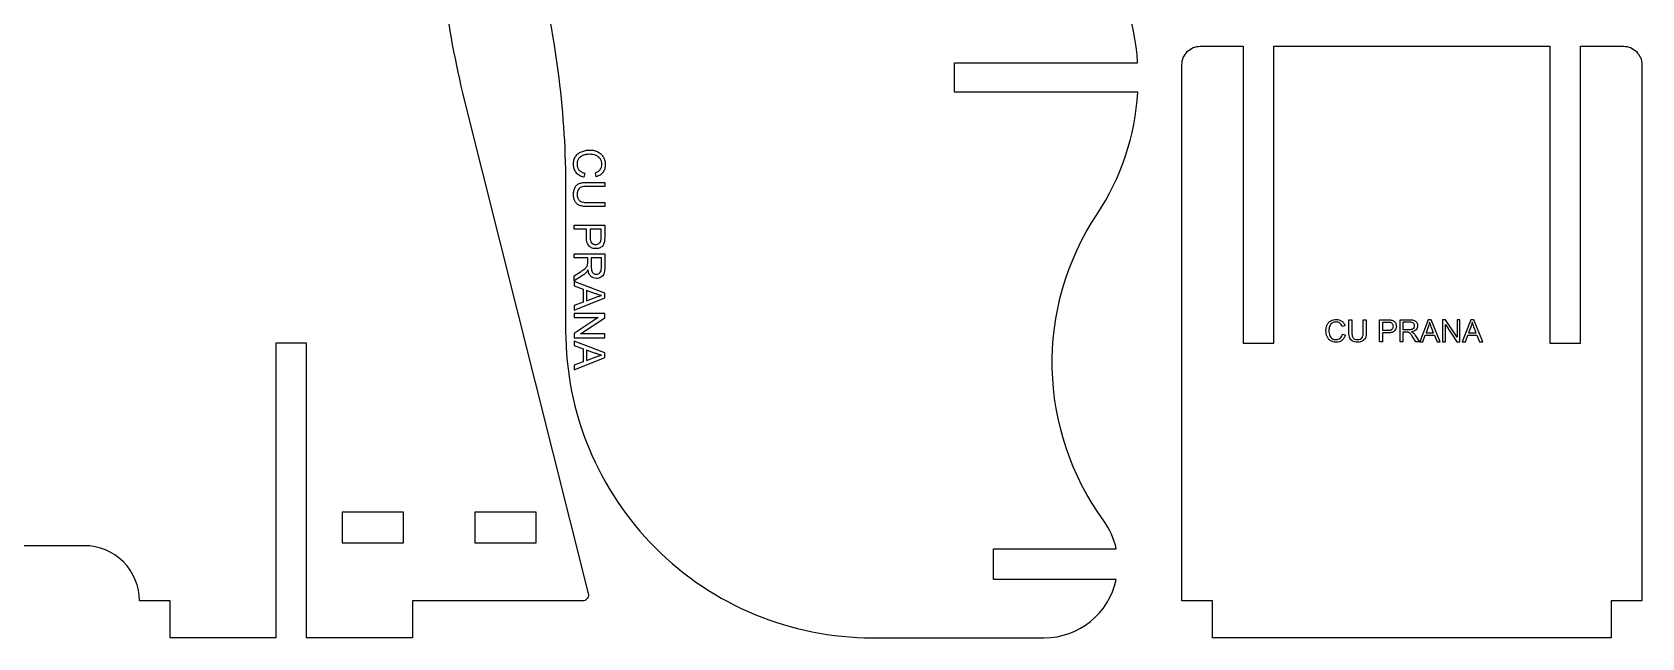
# Model space of a CAD drawing. Header units: millimetres. Extents: x 0 to 500, y 0 to 288.
# Drawn here: x 237.5 to 500, y 0 to 98.7 of the extents above; entities that cross this region are included whole.
import ezdxf

# ---------------------------------------------------------------- set-up
doc = ezdxf.new("R2010")
doc.units = ezdxf.units.MM
doc.layers.get('0').update_dxf_attribs({"linetype": 'CONTINUOUS'})

msp = doc.modelspace()

# ---------------------------------------------------------------- linework, layer by layer
for p, q in [((327.62, 75.73), (327.45, 75.07)), ((327.98, 74.24), (330.87, 74.24)), ((330.87, 73.58), (327.98, 73.58)), ((329.5, 75.15), (329.35, 75.81)), ((330.87, 74.24), (330.87, 73.58)), ((327.98, 70.96), (330.87, 70.96)), ((330.87, 70.96), (330.87, 70.3)), ((330.87, 70.3), (327.98, 70.3)), ((325.86, 66.59), (325.86, 67.25)), ((325.86, 67.25), (330.87, 67.25)), ((327.9, 66.59), (325.86, 66.59)), ((327.9, 65.3), (327.9, 66.59)), ((328.49, 66.59), (328.49, 65.29)), ((330.28, 66.59), (328.49, 66.59)), ((330.28, 65.31), (330.28, 66.59)), ((330.87, 67.25), (330.87, 65.36)), ((325.86, 62.57), (330.87, 62.57)), ((325.86, 61.91), (325.86, 62.57)), ((328.09, 61.91), (325.86, 61.91)), ((328.09, 61.14), (328.09, 61.91)), ((330.32, 61.91), (328.66, 61.91)), ((328.66, 61.91), (328.66, 60.48)), ((330.32, 60.32), (330.32, 61.91)), ((330.87, 62.57), (330.87, 60.35)), ((325.86, 58.99), (326.91, 59.65)), ((327.23, 59.03), (325.86, 58.16)), ((325.86, 58.16), (325.86, 58.99)), ((329.39, 56.08), (327.92, 56.63)), ((327.92, 56.63), (327.92, 54.93)), ((327.92, 54.93), (329.31, 55.45)), ((451.59, 50.85), (451.12, 50.74)), ((452.24, 51.83), (452.71, 51.83)), ((452.24, 49.76), (452.24, 51.83)), ((452.71, 51.83), (452.71, 49.77)), ((454.58, 51.83), (455.06, 51.83)), ((454.58, 49.77), (454.58, 51.83)), ((455.06, 51.83), (455.06, 49.76)), ((457.23, 51.83), (458.58, 51.83)), ((457.23, 48.25), (457.23, 51.83)), ((458.62, 51.41), (457.71, 51.41)), ((457.71, 51.41), (457.71, 50.13)), ((457.71, 50.13), (458.63, 50.13)), ((460.58, 48.25), (460.58, 51.83)), ((460.58, 51.83), (462.16, 51.83)), ((462.18, 51.44), (461.05, 51.44)), ((461.05, 51.44), (461.05, 50.25)), ((461.05, 50.25), (462.07, 50.25)), ((465.21, 50.77), (464.82, 49.72)), ((466.03, 49.72), (465.66, 50.71)), ((472.16, 50.77), (471.76, 49.72)), ((472.98, 49.72), (472.6, 50.71)), ((451.18, 49.51), (451.65, 49.39)), ((457.71, 48.25), (457.23, 48.25)), ((457.71, 49.71), (457.71, 48.25)), ((458.62, 49.71), (457.71, 49.71)), ((461.05, 48.25), (460.58, 48.25)), ((461.05, 49.84), (461.05, 48.25)), ((461.6, 49.84), (461.05, 49.84)), ((463.13, 48.25), (462.66, 49)), ((463.11, 49.23), (463.73, 48.25)), ((463.73, 48.25), (463.13, 48.25)), ((464.82, 49.72), (466.03, 49.72)), ((471.76, 49.72), (472.98, 49.72)), ((327.92, 46.91), (327.92, 45.21)), ((329.39, 46.36), (327.92, 46.91)), ((327.92, 45.21), (329.31, 45.73))]:
    msp.add_line(p, q)
for points in [[(225.45, 197.42), (253.5, 197.42, -0.414214), (303.5, 147.42), (303.5, 124.08, 0.061323), (307.97, 87.7), (328.19, 7.24, -0.487928), (327.22, 6), (299.5, 6), (299.5, 0), (282.25, 0), (282.25, 48), (277.25, 48), (277.25, 0), (260, 0), (260, 6), (255, 6), (255, 6.01, 0.414214), (246, 15.01), (222.26, 15.01, -0.280102)], [(320.02, 109.34, -0.061321), (324.5, 72.96), (324.5, 50, 0.414214), (374.5, 0), (402.55, 0, 0.353997), (414.29, 9.5), (394.29, 9.5), (394.29, 14.5), (414.29, 14.5, 0.10551), (412.25, 19.07, -0.314127), (411.17, 69.06, 0.133176), (417.79, 88.92), (387.92, 88.92), (387.92, 93.72), (417.78, 93.7, 0.131798), (411.18, 113.35, -0.317408)]]:
    msp.add_lwpolyline(points, format="xyb")
msp.add_lwpolyline([(435, 96.42), (435, 48), (440, 48), (440, 96.42), (485, 96.42), (485, 48), (490, 48), (490, 96.42), (497, 96.42, -0.414214), (500, 93.42), (500, 6), (495, 6), (495, 0), (430, 0), (430, 6), (425, 6), (425, 93.42, -0.414214), (428, 96.42)], format="xyb", close=True)
for points in [[(325.86, 57.37), (327.38, 56.82), (327.38, 54.73), (325.86, 54.14), (325.86, 53.39), (330.87, 55.44), (330.87, 56.15), (325.86, 58.08)], [(325.86, 52.86), (325.86, 52.23), (329.8, 52.23), (325.86, 49.6), (325.86, 48.92), (330.87, 48.92), (330.87, 49.55), (326.94, 49.55), (330.87, 52.18), (330.87, 52.86)], [(466.18, 49.34), (466.6, 48.25), (467.14, 48.25), (465.67, 51.83), (465.16, 51.83), (463.79, 48.25), (464.29, 48.25), (464.68, 49.34)], [(467.96, 51.06), (469.84, 48.25), (470.33, 48.25), (470.33, 51.83), (469.87, 51.83), (469.87, 49.02), (468, 51.83), (467.51, 51.83), (467.51, 48.25), (467.96, 48.25)], [(473.12, 49.34), (473.54, 48.25), (474.08, 48.25), (472.62, 51.83), (472.11, 51.83), (470.73, 48.25), (471.23, 48.25), (471.63, 49.34)], [(325.86, 43.66), (330.87, 45.71), (330.87, 46.43), (325.86, 48.35), (325.86, 47.65), (327.38, 47.1), (327.38, 45), (325.86, 44.42)], [(288.06, 20.5), (288.06, 15.5), (298.06, 15.5), (298.06, 20.5)], [(319.69, 15.5), (319.69, 20.5), (309.69, 20.5), (309.69, 15.5)]]:
    msp.add_lwpolyline(points, close=True)
for points, knots in [([(326.11, 78.46), (326.23, 78.62), (326.49, 78.95), (326.87, 79.14), (327.06, 79.23)], [0, 0, 0, 0, 0.0602271, 0.1242759, 0.1242759, 0.1242759, 0.1242759]), ([(327.06, 79.23), (327.28, 79.31), (327.71, 79.47), (328.17, 79.49), (328.41, 79.5)], [0, 0, 0, 0, 0.0678306, 0.1376158, 0.1376158, 0.1376158, 0.1376158]), ([(328.41, 78.81), (328.21, 78.81), (327.83, 78.8), (327.46, 78.68), (327.29, 78.63)], [0, 0, 0, 0, 0.0600381, 0.1136307, 0.1136307, 0.1136307, 0.1136307]), ([(328.41, 79.5), (328.65, 79.49), (329.13, 79.47), (329.56, 79.29), (329.77, 79.2)], [0, 0, 0, 0, 0.0736532, 0.1407864, 0.1407864, 0.1407864, 0.1407864]), ([(329.37, 78.66), (329.21, 78.7), (328.9, 78.79), (328.57, 78.81), (328.41, 78.81)], [0, 0, 0, 0, 0.04882692, 0.09781906, 0.09781906, 0.09781906, 0.09781906]), ([(329.77, 79.2), (329.95, 79.09), (330.31, 78.87), (330.54, 78.52), (330.66, 78.35)], [0, 0, 0, 0, 0.0627791, 0.124236, 0.124236, 0.124236, 0.124236]), ([(325.78, 77.14), (325.79, 77.39), (325.8, 77.86), (326.01, 78.27), (326.11, 78.46)], [0, 0, 0, 0, 0.0739051, 0.1372538, 0.1372538, 0.1372538, 0.1372538]), ([(326.21, 75.82), (326.08, 76.01), (325.82, 76.42), (325.79, 76.89), (325.78, 77.14)], [0, 0, 0, 0, 0.0682564, 0.1412952, 0.1412952, 0.1412952, 0.1412952]), ([(326.58, 78.05), (326.51, 77.91), (326.37, 77.65), (326.35, 77.35), (326.35, 77.2)], [0, 0, 0, 0, 0.04458864, 0.08915759, 0.08915759, 0.08915759, 0.08915759]), ([(326.35, 77.2), (326.36, 77.02), (326.38, 76.68), (326.57, 76.39), (326.67, 76.25)], [0, 0, 0, 0, 0.0520638, 0.1012641, 0.1012641, 0.1012641, 0.1012641]), ([(327.29, 78.63), (327.15, 78.56), (326.86, 78.43), (326.67, 78.17), (326.58, 78.05)], [0, 0, 0, 0, 0.04797484, 0.09316307, 0.09316307, 0.09316307, 0.09316307]), ([(326.67, 76.25), (326.79, 76.13), (327.06, 75.88), (327.43, 75.78), (327.62, 75.73)], [0, 0, 0, 0, 0.0513926, 0.1103147, 0.1103147, 0.1103147, 0.1103147]), ([(329.35, 75.81), (329.51, 75.86), (329.82, 75.97), (330.04, 76.21), (330.14, 76.31)], [0, 0, 0, 0, 0.05185783, 0.09547921, 0.09547921, 0.09547921, 0.09547921]), ([(330.12, 78.11), (330.01, 78.23), (329.81, 78.47), (329.52, 78.59), (329.37, 78.66)], [0, 0, 0, 0, 0.04628499, 0.09338621, 0.09338621, 0.09338621, 0.09338621]), ([(330.39, 77.15), (330.38, 77.33), (330.37, 77.67), (330.2, 77.97), (330.12, 78.11)], [0, 0, 0, 0, 0.0534711, 0.1017056, 0.1017056, 0.1017056, 0.1017056]), ([(330.14, 76.31), (330.22, 76.43), (330.37, 76.69), (330.38, 76.99), (330.39, 77.15)], [0, 0, 0, 0, 0.04184438, 0.08823734, 0.08823734, 0.08823734, 0.08823734]), ([(330.96, 77.13), (330.95, 76.9), (330.92, 76.44), (330.69, 76.05), (330.58, 75.87)], [0, 0, 0, 0, 0.0698724, 0.1339192, 0.1339192, 0.1339192, 0.1339192]), ([(330.66, 78.35), (330.75, 78.16), (330.92, 77.77), (330.95, 77.35), (330.96, 77.13)], [0, 0, 0, 0, 0.062258, 0.1262379, 0.1262379, 0.1262379, 0.1262379]), ([(326.02, 73.41), (326.11, 73.55), (326.29, 73.82), (326.58, 73.97), (326.72, 74.05)], [0, 0, 0, 0, 0.04851507, 0.09643921, 0.09643921, 0.09643921, 0.09643921]), ([(327.45, 75.07), (327.2, 75.15), (326.72, 75.29), (326.37, 75.65), (326.21, 75.82)], [0, 0, 0, 0, 0.0776803, 0.1474496, 0.1474496, 0.1474496, 0.1474496]), ([(326.72, 74.05), (326.9, 74.1), (327.31, 74.23), (327.74, 74.24), (327.98, 74.24)], [0, 0, 0, 0, 0.056251, 0.1276335, 0.1276335, 0.1276335, 0.1276335]), ([(327.98, 73.58), (327.79, 73.58), (327.47, 73.58), (327.15, 73.49), (327.02, 73.46)], [0, 0, 0, 0, 0.05677667, 0.09733117, 0.09733117, 0.09733117, 0.09733117]), ([(330.58, 75.87), (330.43, 75.71), (330.13, 75.38), (329.72, 75.23), (329.5, 75.15)], [0, 0, 0, 0, 0.0633479, 0.130997, 0.130997, 0.130997, 0.130997]), ([(325.78, 72.26), (325.78, 72.47), (325.8, 72.87), (325.95, 73.24), (326.02, 73.41)], [0, 0, 0, 0, 0.0642884, 0.1186122, 0.1186122, 0.1186122, 0.1186122]), ([(326.06, 71.09), (325.98, 71.26), (325.8, 71.63), (325.78, 72.04), (325.78, 72.26)], [0, 0, 0, 0, 0.05564, 0.121506, 0.121506, 0.121506, 0.121506]), ([(326.78, 70.47), (326.64, 70.54), (326.34, 70.68), (326.15, 70.95), (326.06, 71.09)], [0, 0, 0, 0, 0.04687977, 0.09634984, 0.09634984, 0.09634984, 0.09634984]), ([(326.54, 73.04), (326.49, 72.93), (326.39, 72.7), (326.38, 72.45), (326.38, 72.32)], [0, 0, 0, 0, 0.03517448, 0.07483093, 0.07483093, 0.07483093, 0.07483093]), ([(326.38, 72.32), (326.38, 72.1), (326.39, 71.72), (326.61, 71.41), (326.71, 71.27)], [0, 0, 0, 0, 0.0631803, 0.1116572, 0.1116572, 0.1116572, 0.1116572]), ([(327.02, 73.46), (326.92, 73.41), (326.73, 73.31), (326.6, 73.13), (326.54, 73.04)], [0, 0, 0, 0, 0.03196867, 0.06433024, 0.06433024, 0.06433024, 0.06433024]), ([(326.71, 71.27), (326.87, 71.18), (327.26, 70.96), (327.71, 70.96), (327.98, 70.96)], [0, 0, 0, 0, 0.0537731, 0.1331952, 0.1331952, 0.1331952, 0.1331952]), ([(327.98, 70.3), (327.75, 70.3), (327.34, 70.31), (326.95, 70.42), (326.78, 70.47)], [0, 0, 0, 0, 0.0678958, 0.1216556, 0.1216556, 0.1216556, 0.1216556]), ([(328.34, 63.83), (328.21, 64.02), (327.91, 64.45), (327.9, 64.99), (327.9, 65.3)], [0, 0, 0, 0, 0.0660316, 0.1566028, 0.1566028, 0.1566028, 0.1566028]), ([(329.42, 63.43), (329.22, 63.44), (328.82, 63.47), (328.5, 63.71), (328.34, 63.83)], [0, 0, 0, 0, 0.0598725, 0.1177418, 0.1177418, 0.1177418, 0.1177418]), ([(328.49, 65.29), (328.49, 65.1), (328.5, 64.78), (328.66, 64.5), (328.73, 64.38)], [0, 0, 0, 0, 0.05526843, 0.09577577, 0.09577577, 0.09577577, 0.09577577]), ([(328.73, 64.38), (328.82, 64.3), (329.01, 64.13), (329.27, 64.12), (329.4, 64.11)], [0, 0, 0, 0, 0.03520443, 0.0743288, 0.0743288, 0.0743288, 0.0743288]), ([(329.4, 64.11), (329.5, 64.11), (329.7, 64.13), (329.86, 64.22), (329.94, 64.27)], [0, 0, 0, 0, 0.02945018, 0.05683298, 0.05683298, 0.05683298, 0.05683298]), ([(330.11, 63.58), (330, 63.53), (329.78, 63.44), (329.55, 63.43), (329.42, 63.43)], [0, 0, 0, 0, 0.03457751, 0.07049714, 0.07049714, 0.07049714, 0.07049714]), ([(329.94, 64.27), (330.01, 64.33), (330.15, 64.44), (330.21, 64.6), (330.24, 64.69)], [0, 0, 0, 0, 0.02616284, 0.05206154, 0.05206154, 0.05206154, 0.05206154]), ([(330.59, 63.98), (330.53, 63.9), (330.39, 63.73), (330.21, 63.63), (330.11, 63.58)], [0, 0, 0, 0, 0.03059982, 0.06339428, 0.06339428, 0.06339428, 0.06339428]), ([(330.24, 64.69), (330.25, 64.77), (330.28, 64.97), (330.28, 65.18), (330.28, 65.31)], [0, 0, 0, 0, 0.0240721, 0.06211322, 0.06211322, 0.06211322, 0.06211322]), ([(330.83, 64.6), (330.8, 64.48), (330.76, 64.26), (330.65, 64.07), (330.59, 63.98)], [0, 0, 0, 0, 0.03507881, 0.06655146, 0.06655146, 0.06655146, 0.06655146]), ([(330.87, 65.36), (330.87, 65.21), (330.87, 64.96), (330.84, 64.71), (330.83, 64.6)], [0, 0, 0, 0, 0.04402261, 0.07643618, 0.07643618, 0.07643618, 0.07643618]), ([(327.6, 60.13), (327.67, 60.19), (327.79, 60.29), (327.89, 60.41), (327.93, 60.47)], [0, 0, 0, 0, 0.02703714, 0.04763837, 0.04763837, 0.04763837, 0.04763837]), ([(327.93, 60.47), (327.96, 60.52), (328.02, 60.61), (328.05, 60.72), (328.06, 60.77)], [0, 0, 0, 0, 0.01705264, 0.03317128, 0.03317128, 0.03317128, 0.03317128]), ([(328.06, 60.77), (328.07, 60.82), (328.09, 60.94), (328.09, 61.07), (328.09, 61.14)], [0, 0, 0, 0, 0.01497603, 0.03703, 0.03703, 0.03703, 0.03703]), ([(328.66, 60.48), (328.66, 60.35), (328.67, 60.11), (328.73, 59.87), (328.76, 59.77)], [0, 0, 0, 0, 0.04057101, 0.07196356, 0.07196356, 0.07196356, 0.07196356]), ([(326.91, 59.65), (327.04, 59.74), (327.27, 59.89), (327.5, 60.06), (327.6, 60.13)], [0, 0, 0, 0, 0.04782533, 0.08402427, 0.08402427, 0.08402427, 0.08402427]), ([(327.89, 59.58), (327.8, 59.48), (327.59, 59.27), (327.35, 59.11), (327.23, 59.03)], [0, 0, 0, 0, 0.04122528, 0.08660271, 0.08660271, 0.08660271, 0.08660271]), ([(328.14, 59.98), (328.1, 59.9), (328.03, 59.76), (327.94, 59.63), (327.89, 59.58)], [0, 0, 0, 0, 0.02634418, 0.04724594, 0.04724594, 0.04724594, 0.04724594]), ([(328.61, 58.91), (328.5, 59.05), (328.25, 59.36), (328.18, 59.76), (328.14, 59.98)], [0, 0, 0, 0, 0.0531366, 0.11801, 0.11801, 0.11801, 0.11801]), ([(329.51, 58.57), (329.34, 58.58), (329, 58.61), (328.74, 58.81), (328.61, 58.91)], [0, 0, 0, 0, 0.0498855, 0.09817284, 0.09817284, 0.09817284, 0.09817284]), ([(328.76, 59.77), (328.79, 59.69), (328.86, 59.54), (328.99, 59.43), (329.06, 59.38)], [0, 0, 0, 0, 0.0256555, 0.04990639, 0.04990639, 0.04990639, 0.04990639]), ([(329.06, 59.38), (329.13, 59.34), (329.27, 59.27), (329.43, 59.25), (329.51, 59.25)], [0, 0, 0, 0, 0.0237796, 0.04738637, 0.04738637, 0.04738637, 0.04738637]), ([(329.51, 59.25), (329.62, 59.26), (329.84, 59.28), (330.01, 59.43), (330.09, 59.51)], [0, 0, 0, 0, 0.03302159, 0.06548414, 0.06548414, 0.06548414, 0.06548414]), ([(330.26, 58.77), (330.14, 58.71), (329.91, 58.59), (329.64, 58.57), (329.51, 58.57)], [0, 0, 0, 0, 0.03922573, 0.07913057, 0.07913057, 0.07913057, 0.07913057]), ([(330.09, 59.51), (330.16, 59.62), (330.31, 59.86), (330.32, 60.16), (330.32, 60.32)], [0, 0, 0, 0, 0.03745265, 0.08602734, 0.08602734, 0.08602734, 0.08602734]), ([(330.74, 59.33), (330.68, 59.22), (330.57, 58.99), (330.37, 58.85), (330.26, 58.77)], [0, 0, 0, 0, 0.03649709, 0.07437388, 0.07437388, 0.07437388, 0.07437388]), ([(330.87, 60.35), (330.87, 60.15), (330.87, 59.81), (330.78, 59.47), (330.74, 59.33)], [0, 0, 0, 0, 0.0590565, 0.103131, 0.103131, 0.103131, 0.103131]), ([(329.31, 55.45), (329.5, 55.53), (329.84, 55.66), (330.19, 55.76), (330.35, 55.81)], [0, 0, 0, 0, 0.0612505, 0.1098401, 0.1098401, 0.1098401, 0.1098401]), ([(330.35, 55.81), (330.19, 55.85), (329.86, 55.92), (329.55, 56.03), (329.39, 56.08)], [0, 0, 0, 0, 0.04938853, 0.09951495, 0.09951495, 0.09951495, 0.09951495]), ([(448.49, 50.07), (448.49, 50.25), (448.51, 50.58), (448.64, 50.9), (448.7, 51.04)], [0, 0, 0, 0, 0.0526094, 0.1005617, 0.1005617, 0.1005617, 0.1005617]), ([(448.67, 49.11), (448.62, 49.26), (448.51, 49.57), (448.49, 49.9), (448.49, 50.07)], [0, 0, 0, 0, 0.04845043, 0.09829696, 0.09829696, 0.09829696, 0.09829696]), ([(448.7, 51.04), (448.78, 51.17), (448.93, 51.43), (449.18, 51.59), (449.31, 51.68)], [0, 0, 0, 0, 0.04484219, 0.08874001, 0.08874001, 0.08874001, 0.08874001]), ([(449.09, 50.76), (449.05, 50.65), (448.99, 50.42), (448.98, 50.19), (448.97, 50.07)], [0, 0, 0, 0, 0.03487636, 0.06987076, 0.06987076, 0.06987076, 0.06987076]), ([(448.97, 50.07), (448.98, 49.93), (448.99, 49.66), (449.07, 49.4), (449.11, 49.27)], [0, 0, 0, 0, 0.04288433, 0.08116474, 0.08116474, 0.08116474, 0.08116474]), ([(449.48, 51.29), (449.39, 51.22), (449.22, 51.07), (449.13, 50.86), (449.09, 50.76)], [0, 0, 0, 0, 0.03306069, 0.06670444, 0.06670444, 0.06670444, 0.06670444]), ([(449.31, 51.68), (449.44, 51.74), (449.72, 51.87), (450.02, 51.88), (450.18, 51.89)], [0, 0, 0, 0, 0.04446999, 0.09016998, 0.09016998, 0.09016998, 0.09016998]), ([(450.17, 51.49), (450.04, 51.48), (449.79, 51.47), (449.58, 51.35), (449.48, 51.29)], [0, 0, 0, 0, 0.03819364, 0.07264685, 0.07264685, 0.07264685, 0.07264685]), ([(450.76, 51.31), (450.67, 51.36), (450.49, 51.47), (450.28, 51.48), (450.17, 51.49)], [0, 0, 0, 0, 0.02988885, 0.06302667, 0.06302667, 0.06302667, 0.06302667]), ([(450.18, 51.89), (450.34, 51.88), (450.67, 51.87), (450.95, 51.7), (451.08, 51.62)], [0, 0, 0, 0, 0.04990885, 0.09565656, 0.09565656, 0.09565656, 0.09565656]), ([(451.12, 50.74), (451.08, 50.86), (451, 51.08), (450.84, 51.24), (450.76, 51.31)], [0, 0, 0, 0, 0.0370413, 0.06819943, 0.06819943, 0.06819943, 0.06819943]), ([(451.08, 51.62), (451.19, 51.52), (451.43, 51.3), (451.53, 51), (451.59, 50.85)], [0, 0, 0, 0, 0.0452485, 0.09356931, 0.09356931, 0.09356931, 0.09356931]), ([(458.58, 51.83), (458.69, 51.83), (458.87, 51.83), (459.05, 51.81), (459.13, 51.8)], [0, 0, 0, 0, 0.03144472, 0.05459732, 0.05459732, 0.05459732, 0.05459732]), ([(459.06, 51.38), (459.01, 51.39), (458.86, 51.41), (458.71, 51.41), (458.62, 51.41)], [0, 0, 0, 0, 0.01719437, 0.04436661, 0.04436661, 0.04436661, 0.04436661]), ([(459.67, 50.02), (459.54, 49.93), (459.23, 49.71), (458.85, 49.71), (458.62, 49.71)], [0, 0, 0, 0, 0.0471655, 0.1118591, 0.1118591, 0.1118591, 0.1118591]), ([(458.63, 50.13), (458.77, 50.13), (459, 50.13), (459.2, 50.25), (459.28, 50.3)], [0, 0, 0, 0, 0.03947748, 0.0684113, 0.0684113, 0.0684113, 0.0684113]), ([(459.36, 51.17), (459.32, 51.21), (459.24, 51.31), (459.12, 51.36), (459.06, 51.38)], [0, 0, 0, 0, 0.01868777, 0.03718681, 0.03718681, 0.03718681, 0.03718681]), ([(459.13, 51.8), (459.21, 51.78), (459.37, 51.75), (459.5, 51.67), (459.57, 51.63)], [0, 0, 0, 0, 0.02505634, 0.04753678, 0.04753678, 0.04753678, 0.04753678]), ([(459.28, 50.3), (459.34, 50.37), (459.46, 50.5), (459.47, 50.69), (459.48, 50.78)], [0, 0, 0, 0, 0.02514604, 0.05309201, 0.05309201, 0.05309201, 0.05309201]), ([(459.48, 50.78), (459.47, 50.85), (459.47, 50.99), (459.4, 51.11), (459.36, 51.17)], [0, 0, 0, 0, 0.02103584, 0.04059497, 0.04059497, 0.04059497, 0.04059497]), ([(459.57, 51.63), (459.63, 51.58), (459.75, 51.49), (459.82, 51.35), (459.86, 51.28)], [0, 0, 0, 0, 0.02185694, 0.0452816, 0.0452816, 0.0452816, 0.0452816]), ([(459.97, 50.8), (459.95, 50.65), (459.93, 50.36), (459.76, 50.14), (459.67, 50.02)], [0, 0, 0, 0, 0.04276606, 0.08410129, 0.08410129, 0.08410129, 0.08410129]), ([(459.86, 51.28), (459.89, 51.21), (459.95, 51.05), (459.96, 50.88), (459.97, 50.8)], [0, 0, 0, 0, 0.02469822, 0.05035509, 0.05035509, 0.05035509, 0.05035509]), ([(462.07, 50.25), (462.16, 50.25), (462.34, 50.25), (462.5, 50.3), (462.58, 50.32)], [0, 0, 0, 0, 0.02897931, 0.05140259, 0.05140259, 0.05140259, 0.05140259]), ([(462.16, 51.83), (462.3, 51.83), (462.55, 51.83), (462.79, 51.76), (462.89, 51.73)], [0, 0, 0, 0, 0.04218321, 0.07366494, 0.07366494, 0.07366494, 0.07366494]), ([(462.76, 51.27), (462.69, 51.32), (462.51, 51.43), (462.3, 51.43), (462.18, 51.44)], [0, 0, 0, 0, 0.02675201, 0.06144819, 0.06144819, 0.06144819, 0.06144819]), ([(463.19, 50.21), (463.09, 50.13), (462.87, 49.95), (462.58, 49.91), (462.43, 49.88)], [0, 0, 0, 0, 0.03795464, 0.08429283, 0.08429283, 0.08429283, 0.08429283]), ([(462.43, 49.88), (462.49, 49.85), (462.59, 49.8), (462.68, 49.73), (462.71, 49.7)], [0, 0, 0, 0, 0.01881725, 0.03374705, 0.03374705, 0.03374705, 0.03374705]), ([(462.58, 50.32), (462.63, 50.34), (462.74, 50.39), (462.82, 50.49), (462.85, 50.53)], [0, 0, 0, 0, 0.01832529, 0.03564734, 0.03564734, 0.03564734, 0.03564734]), ([(462.95, 50.85), (462.94, 50.94), (462.93, 51.1), (462.82, 51.21), (462.76, 51.27)], [0, 0, 0, 0, 0.02358685, 0.04677437, 0.04677437, 0.04677437, 0.04677437]), ([(462.85, 50.53), (462.88, 50.58), (462.94, 50.68), (462.94, 50.8), (462.95, 50.85)], [0, 0, 0, 0, 0.01698547, 0.03384744, 0.03384744, 0.03384744, 0.03384744]), ([(462.89, 51.73), (462.97, 51.7), (463.13, 51.62), (463.23, 51.47), (463.29, 51.39)], [0, 0, 0, 0, 0.02606932, 0.05312416, 0.05312416, 0.05312416, 0.05312416]), ([(463.44, 50.85), (463.43, 50.73), (463.41, 50.49), (463.26, 50.31), (463.19, 50.21)], [0, 0, 0, 0, 0.03563251, 0.07012348, 0.07012348, 0.07012348, 0.07012348]), ([(463.29, 51.39), (463.33, 51.31), (463.42, 51.14), (463.43, 50.95), (463.44, 50.85)], [0, 0, 0, 0, 0.02801839, 0.05652188, 0.05652188, 0.05652188, 0.05652188]), ([(465.4, 51.46), (465.38, 51.34), (465.33, 51.11), (465.25, 50.88), (465.21, 50.77)], [0, 0, 0, 0, 0.03527753, 0.07108207, 0.07108207, 0.07108207, 0.07108207]), ([(465.66, 50.71), (465.61, 50.85), (465.52, 51.09), (465.44, 51.34), (465.4, 51.46)], [0, 0, 0, 0, 0.04375042, 0.07845726, 0.07845726, 0.07845726, 0.07845726]), ([(472.35, 51.46), (472.33, 51.34), (472.27, 51.11), (472.2, 50.88), (472.16, 50.77)], [0, 0, 0, 0, 0.03527753, 0.07108207, 0.07108207, 0.07108207, 0.07108207]), ([(472.6, 50.71), (472.55, 50.85), (472.46, 51.09), (472.38, 51.34), (472.35, 51.46)], [0, 0, 0, 0, 0.04375042, 0.07845726, 0.07845726, 0.07845726, 0.07845726]), ([(449.23, 48.43), (449.11, 48.52), (448.88, 48.7), (448.74, 48.97), (448.67, 49.11)], [0, 0, 0, 0, 0.04301941, 0.08876855, 0.08876855, 0.08876855, 0.08876855]), ([(449.11, 49.27), (449.16, 49.17), (449.25, 48.96), (449.43, 48.83), (449.52, 48.76)], [0, 0, 0, 0, 0.03426778, 0.06654507, 0.06654507, 0.06654507, 0.06654507]), ([(450.17, 48.19), (449.99, 48.2), (449.66, 48.21), (449.36, 48.36), (449.23, 48.43)], [0, 0, 0, 0, 0.05278932, 0.09803842, 0.09803842, 0.09803842, 0.09803842]), ([(449.52, 48.76), (449.62, 48.72), (449.81, 48.62), (450.02, 48.6), (450.13, 48.6)], [0, 0, 0, 0, 0.03184901, 0.06368398, 0.06368398, 0.06368398, 0.06368398]), ([(450.13, 48.6), (450.26, 48.6), (450.5, 48.62), (450.7, 48.76), (450.8, 48.83)], [0, 0, 0, 0, 0.0371884, 0.0723315, 0.0723315, 0.0723315, 0.0723315]), ([(451.11, 48.5), (450.97, 48.41), (450.69, 48.22), (450.34, 48.2), (450.17, 48.19)], [0, 0, 0, 0, 0.0487545, 0.1009252, 0.1009252, 0.1009252, 0.1009252]), ([(450.8, 48.83), (450.89, 48.92), (451.07, 49.11), (451.14, 49.37), (451.18, 49.51)], [0, 0, 0, 0, 0.03670898, 0.07879625, 0.07879625, 0.07879625, 0.07879625]), ([(451.65, 49.39), (451.59, 49.21), (451.49, 48.87), (451.23, 48.62), (451.11, 48.5)], [0, 0, 0, 0, 0.0554859, 0.1053211, 0.1053211, 0.1053211, 0.1053211]), ([(452.38, 48.87), (452.34, 48.99), (452.25, 49.29), (452.24, 49.59), (452.24, 49.76)], [0, 0, 0, 0, 0.04017932, 0.09116682, 0.09116682, 0.09116682, 0.09116682]), ([(452.83, 48.36), (452.74, 48.43), (452.54, 48.56), (452.43, 48.76), (452.38, 48.87)], [0, 0, 0, 0, 0.03465363, 0.06888512, 0.06888512, 0.06888512, 0.06888512]), ([(452.71, 49.77), (452.71, 49.63), (452.72, 49.4), (452.78, 49.17), (452.8, 49.08)], [0, 0, 0, 0, 0.04055475, 0.06952225, 0.06952225, 0.06952225, 0.06952225]), ([(452.8, 49.08), (452.84, 49.01), (452.9, 48.87), (453.03, 48.78), (453.1, 48.74)], [0, 0, 0, 0, 0.02283476, 0.04595018, 0.04595018, 0.04595018, 0.04595018]), ([(453.66, 48.19), (453.5, 48.2), (453.22, 48.2), (452.95, 48.31), (452.83, 48.36)], [0, 0, 0, 0, 0.04592027, 0.08472298, 0.08472298, 0.08472298, 0.08472298]), ([(453.1, 48.74), (453.18, 48.7), (453.34, 48.63), (453.52, 48.62), (453.62, 48.62)], [0, 0, 0, 0, 0.02512464, 0.05345069, 0.05345069, 0.05345069, 0.05345069]), ([(453.62, 48.62), (453.77, 48.62), (454.04, 48.63), (454.26, 48.79), (454.36, 48.86)], [0, 0, 0, 0, 0.0451288, 0.07975516, 0.07975516, 0.07975516, 0.07975516]), ([(454.49, 48.39), (454.37, 48.33), (454.11, 48.21), (453.82, 48.2), (453.66, 48.19)], [0, 0, 0, 0, 0.03974286, 0.08679002, 0.08679002, 0.08679002, 0.08679002]), ([(454.36, 48.86), (454.42, 48.97), (454.58, 49.25), (454.58, 49.57), (454.58, 49.77)], [0, 0, 0, 0, 0.0384094, 0.09513947, 0.09513947, 0.09513947, 0.09513947]), ([(454.93, 48.91), (454.88, 48.8), (454.78, 48.6), (454.59, 48.46), (454.49, 48.39)], [0, 0, 0, 0, 0.03348559, 0.06882133, 0.06882133, 0.06882133, 0.06882133]), ([(455.06, 49.76), (455.05, 49.6), (455.05, 49.31), (454.97, 49.03), (454.93, 48.91)], [0, 0, 0, 0, 0.04849699, 0.08689684, 0.08689684, 0.08689684, 0.08689684]), ([(461.86, 49.82), (461.83, 49.83), (461.74, 49.84), (461.65, 49.84), (461.6, 49.84)], [0, 0, 0, 0, 0.01069718, 0.02645005, 0.02645005, 0.02645005, 0.02645005]), ([(462.08, 49.73), (462.04, 49.75), (461.98, 49.79), (461.9, 49.81), (461.86, 49.82)], [0, 0, 0, 0, 0.01218034, 0.02369372, 0.02369372, 0.02369372, 0.02369372]), ([(462.32, 49.49), (462.28, 49.54), (462.21, 49.63), (462.12, 49.7), (462.08, 49.73)], [0, 0, 0, 0, 0.01931223, 0.03402743, 0.03402743, 0.03402743, 0.03402743]), ([(462.66, 49), (462.6, 49.09), (462.49, 49.26), (462.37, 49.42), (462.32, 49.49)], [0, 0, 0, 0, 0.03416094, 0.06001738, 0.06001738, 0.06001738, 0.06001738]), ([(462.71, 49.7), (462.78, 49.63), (462.93, 49.49), (463.05, 49.32), (463.11, 49.23)], [0, 0, 0, 0, 0.02944666, 0.06185915, 0.06185915, 0.06185915, 0.06185915]), ([(329.31, 45.73), (329.5, 45.8), (329.84, 45.93), (330.19, 46.04), (330.35, 46.09)], [0, 0, 0, 0, 0.0612505, 0.1098401, 0.1098401, 0.1098401, 0.1098401]), ([(330.35, 46.09), (330.19, 46.12), (329.86, 46.19), (329.55, 46.3), (329.39, 46.36)], [0, 0, 0, 0, 0.04938853, 0.09951495, 0.09951495, 0.09951495, 0.09951495])]:
    msp.add_open_spline(points, degree=3, knots=knots)

doc.saveas('drawing.dxf')
